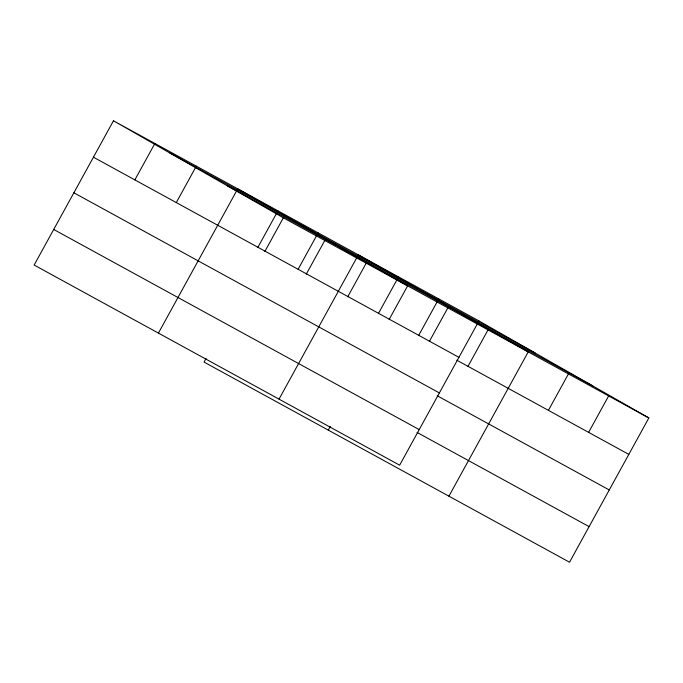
<?xml version="1.0" encoding="UTF-8"?>
<svg xmlns="http://www.w3.org/2000/svg" width="683" height="683" viewBox="0 0 683 683"><rect width="100%" height="100%" fill="white"/><g stroke="black" fill="none" stroke-linecap="round" stroke-linejoin="round"><path stroke-width="1.02" d="M113.463 120.78L34.15 265.047L399.649 465.183L478.962 320.916L113.463 120.78L283.351 217.817L648.85 417.953L569.537 562.22L204.038 362.084L206.044 358.438M134.858 179.894L154.887 143.464M176.282 202.578L196.311 166.14M158.422 333.091L237.735 188.824L407.623 285.861L389.131 319.49M257.909 247.272L277.938 210.842M264.859 251.446L283.351 217.817M298.112 269.29L318.141 232.852M306.283 274.131L324.775 240.501M279.031 399.137L358.344 254.87L528.232 351.907L448.927 496.174M347.707 296.815L366.199 263.186M378.519 313.318L398.548 276.888M328.31 430.128L330.316 426.482M418.73 335.336L438.759 298.898M429.334 341.509L447.826 307.879M468 366.327L488.029 329.889M548.415 410.355L568.444 373.925M588.618 432.373L608.647 395.935M169.529 152.804L535.028 352.94M227.285 185.793L592.784 385.929M93.434 157.21L458.933 357.346M456.782 360.18L628.821 454.383M73.866 192.794L439.365 392.93M437.222 395.764L609.262 489.967M53.709 229.462L419.217 429.598M417.065 432.433L589.105 526.636M478.962 320.916L648.85 417.953"/></g></svg>
